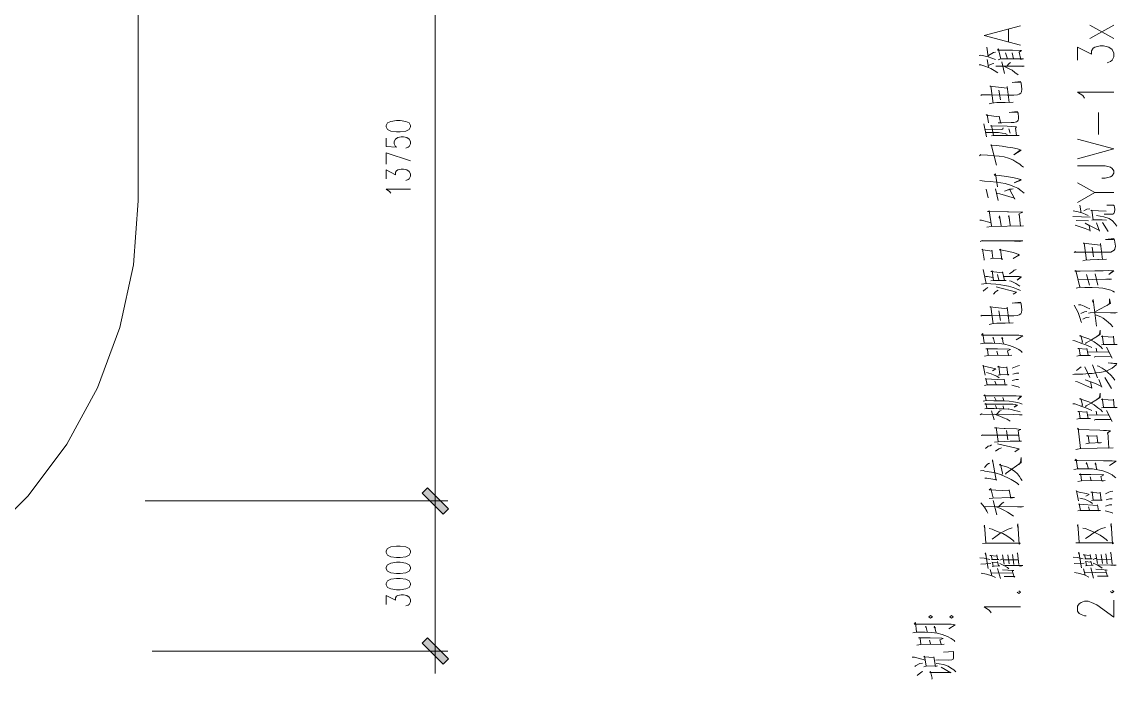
# Model space of a CAD drawing. Header units: millimetres. Extents: x 805 to 6044844, y 120 to 7887884.
# Drawn here: x 5999075 to 6020951, y 7824819 to 7837950 of the extents above; entities that cross this region are included whole.
import ezdxf

# ---------------------------------------------------------------- set-up
doc = ezdxf.new("R2010")
doc.units = ezdxf.units.MM

msp = doc.modelspace()

# ---------------------------------------------------------------- hatches: boundary and pattern name
h = msp.add_hatch(color=0)
h.dxf.hatch_style = 2
h.paths.add_polyline_path([(6007596, 7828221), (6007489, 7828115), (6007070, 7828535), (6007176, 7828641)])
h = msp.add_hatch(color=0)
h.dxf.hatch_style = 2
h.paths.add_polyline_path([(6007070, 7828535), (6007176, 7828641), (6007596, 7828221), (6007489, 7828115)])
h = msp.add_hatch(color=0)
h.dxf.hatch_style = 2
h.paths.add_polyline_path([(6007070, 7825535), (6007176, 7825641), (6007596, 7825221), (6007489, 7825115)])

# ---------------------------------------------------------------- linework, layer by layer
at = {"color": 0, "lineweight": 0}
for points in [[(6001399, 7834377), (6001399, 7849876)], [(6007333, 7828381), (6007333, 7842124)], [(6019024, 7837483), (6018297, 7837676), (6019024, 7837870)], [(6020889, 7837617), (6020404, 7837884)], [(6020889, 7837884), (6020404, 7837617)], [(6018782, 7837556), (6018782, 7837798)], [(6018349, 7837443), (6018378, 7837250)], [(6018576, 7837195), (6018626, 7837210), (6018803, 7837210), (6018902, 7837210), (6019016, 7837210), (6019079, 7837210), (6019030, 7837200), (6018994, 7837344), (6019044, 7837379), (6018860, 7837383), (6018562, 7837388), (6018583, 7837413), (6018590, 7837374), (6018626, 7837205)], [(6020162, 7837182), (6020162, 7837448), (6020439, 7837303), (6020439, 7837375), (6020473, 7837424), (6020508, 7837448), (6020612, 7837472), (6020681, 7837472), (6020785, 7837448), (6020854, 7837399), (6020889, 7837327), (6020889, 7837254), (6020854, 7837182), (6020820, 7837157), (6020750, 7837133)], [(6018194, 7837279), (6018229, 7837284), (6018378, 7837255), (6018448, 7837225), (6018519, 7837200)], [(6018385, 7837046), (6018357, 7837200)], [(6018385, 7837279), (6018484, 7837339), (6018519, 7837344)], [(6018760, 7837210), (6018725, 7837329)], [(6018881, 7837215), (6018853, 7837329)], [(6018194, 7837091), (6018229, 7837091), (6018328, 7837061), (6018428, 7837022), (6018498, 7836982), (6018569, 7836932)], [(6018385, 7837081), (6018456, 7837111), (6018491, 7837116)], [(6018527, 7837066), (6019094, 7837066), (6019058, 7837056), (6018959, 7837066)], [(6018704, 7836917), (6018647, 7837155)], [(6018704, 7837061), (6018782, 7837022), (6018853, 7836987), (6018909, 7836942), (6018973, 7836892)], [(6018739, 7837061), (6018796, 7837120), (6018824, 7837140)], [(6018229, 7836481), (6018257, 7836501), (6018250, 7836491), (6018420, 7836491), (6018753, 7836486), (6018888, 7836486), (6018959, 7836491), (6018994, 7836505), (6019030, 7836525), (6019044, 7836550), (6019051, 7836605), (6019037, 7836729), (6019030, 7836748), (6019023, 7836759), (6018853, 7836739), (6019016, 7836744)], [(6018399, 7836312), (6018448, 7836327), (6018548, 7836337), (6018704, 7836342), (6018718, 7836342), (6018874, 7836347), (6018796, 7836342), (6018753, 7836659), (6018753, 7836625), (6018406, 7836664), (6018428, 7836669), (6018477, 7836327)], [(6018619, 7836396), (6018590, 7836585)], [(6020301, 7836428), (6020266, 7836476), (6020162, 7836549), (6020889, 7836549)], [(6018385, 7835935), (6018357, 7836099), (6018335, 7836084), (6018598, 7836054), (6018598, 7836064), (6018619, 7835940), (6018576, 7835935), (6018647, 7835935), (6018838, 7835940), (6018888, 7835940), (6018916, 7835945), (6018945, 7835950), (6018959, 7835965), (6018973, 7835985), (6018980, 7836014), (6018980, 7836044), (6018973, 7836129), (6018959, 7836148), (6018952, 7836158), (6018796, 7836138), (6018952, 7836148)], [(6020577, 7835701), (6020577, 7836137)], [(6018342, 7835653), (6018286, 7835915)], [(6018442, 7835672), (6018484, 7835677), (6018739, 7835682), (6018810, 7835682), (6018994, 7835682), (6018945, 7835677), (6018923, 7835826), (6018945, 7835856), (6018753, 7835866), (6018420, 7835876), (6018442, 7835881), (6018484, 7835677)], [(6006352, 7835624), (6006352, 7835462), (6006559, 7835446), (6006536, 7835462), (6006513, 7835511), (6006513, 7835559), (6006536, 7835608), (6006582, 7835640), (6006652, 7835656), (6006698, 7835656), (6006767, 7835640), (6006813, 7835608), (6006836, 7835559), (6006836, 7835511), (6006813, 7835462), (6006790, 7835446), (6006744, 7835430)], [(6018314, 7835806), (6018647, 7835801), (6018669, 7835811), (6018675, 7835836)], [(6018328, 7835742), (6018491, 7835742), (6018583, 7835737), (6018654, 7835727), (6018718, 7835717), (6018753, 7835697)], [(6018789, 7835811), (6018817, 7835727)], [(6018541, 7835087), (6018435, 7835503), (6018428, 7835489), (6018534, 7835479), (6018654, 7835464), (6018760, 7835449), (6018867, 7835434), (6018959, 7835414), (6019016, 7835394), (6019037, 7835385), (6018888, 7835295), (6019016, 7835390)], [(6020162, 7835216), (6020889, 7835411), (6020162, 7835604)], [(6006352, 7835107), (6006352, 7835333), (6006836, 7835171)], [(6018201, 7835275), (6018229, 7835300), (6018222, 7835295), (6018364, 7835286), (6018505, 7835275), (6018598, 7835270), (6018696, 7835251), (6018782, 7835226), (6018867, 7835196), (6018930, 7835156), (6019008, 7835107), (6019044, 7835077), (6019079, 7835047)], [(6006352, 7834816), (6006352, 7834994), (6006536, 7834897), (6006536, 7834945), (6006559, 7834977), (6006582, 7834994), (6006652, 7835010), (6006698, 7835010), (6006767, 7834994), (6006813, 7834961), (6006836, 7834913), (6006836, 7834865), (6006813, 7834816), (6006790, 7834800), (6006744, 7834784)], [(6020162, 7835071), (6020716, 7835071), (6020820, 7835047), (6020854, 7835023), (6020889, 7834974), (6020889, 7834926), (6020854, 7834877), (6020820, 7834853), (6020716, 7834829), (6020647, 7834829)], [(6019094, 7834531), (6019030, 7834581), (6018966, 7834625), (6018902, 7834655), (6018824, 7834690), (6018718, 7834720), (6018626, 7834735), (6018541, 7834745), (6018413, 7834760), (6018300, 7834770), (6018208, 7834779)], [(6018562, 7834655), (6018519, 7834914), (6018498, 7834888), (6018598, 7834879), (6018739, 7834859), (6018860, 7834839), (6018952, 7834819), (6019023, 7834799), (6019037, 7834789), (6018895, 7834735), (6019023, 7834794)], [(6006444, 7834526), (6006421, 7834558), (6006352, 7834606), (6006836, 7834606)], [(6018378, 7834437), (6018335, 7834611)], [(6018576, 7834383), (6018519, 7834616)], [(6018555, 7834521), (6018612, 7834516), (6018902, 7834427), (6018909, 7834408), (6018803, 7834606), (6018704, 7834571), (6018810, 7834611), (6018874, 7834616), (6018782, 7834596)], [(6020162, 7834344), (6020508, 7834538), (6020162, 7834732)], [(6020508, 7834538), (6020889, 7834538)], [(5992400, 7825378), (5993681, 7825470), (5994935, 7825743), (5996138, 7826191), (5997265, 7826806), (5998293, 7827576), (5999201, 7828484), (5999971, 7829512), (6000586, 7830639), (6001034, 7831842), (6001307, 7833096), (6001399, 7834377)], [(6018349, 7833847), (6018435, 7833862), (6019079, 7833877), (6019023, 7833867), (6018994, 7834115), (6018987, 7834095), (6018994, 7834080)], [(6018442, 7833872), (6018399, 7834174), (6018364, 7834164), (6018760, 7834154), (6018782, 7834154), (6019065, 7834149), (6019001, 7834120)], [(6020072, 7834176), (6020171, 7834156), (6020264, 7834126), (6020327, 7834101), (6020370, 7834081)], [(6020235, 7834136), (6020207, 7834289)], [(6020285, 7834176), (6020349, 7834211), (6020405, 7834215)], [(6020476, 7833997), (6020448, 7834191), (6020427, 7834180), (6020731, 7834171)], [(6020696, 7834111), (6020830, 7834106), (6020866, 7834111), (6020887, 7834121), (6020901, 7834156), (6020909, 7834200), (6020901, 7834245), (6020894, 7834275), (6020880, 7834289), (6020745, 7834285), (6020880, 7834280)], [(6018208, 7833986), (6018243, 7833986), (6018435, 7833936)], [(6018633, 7833877), (6018633, 7833882), (6018605, 7834075), (6018598, 7834050), (6018598, 7834045), (6018605, 7834025)], [(6018817, 7833877), (6018817, 7833892), (6018789, 7834080), (6018782, 7834065), (6018803, 7834025)], [(6020065, 7834061), (6020412, 7834047)], [(6020115, 7833888), (6020313, 7833824), (6020412, 7833784), (6020412, 7833769), (6020391, 7833883), (6020313, 7833928), (6020491, 7833833), (6020597, 7833784), (6020597, 7833769), (6020540, 7833937)], [(6020136, 7833982), (6020377, 7833977)], [(6020448, 7833987), (6020483, 7833992), (6020639, 7833992), (6020653, 7833992), (6020738, 7833987)], [(6020540, 7834081), (6020689, 7834057), (6020795, 7834022), (6020859, 7833972), (6020909, 7833923), (6020944, 7833868)], [(6020774, 7833764), (6020660, 7833943)], [(6018215, 7833559), (6018257, 7833579), (6018243, 7833574), (6019065, 7833574), (6019008, 7833564), (6018902, 7833569)], [(6020093, 7833342), (6020122, 7833362), (6020115, 7833352), (6020285, 7833352), (6020618, 7833347), (6020752, 7833347), (6020823, 7833352), (6020859, 7833367), (6020894, 7833387), (6020909, 7833412), (6020916, 7833466), (6020901, 7833590), (6020894, 7833610), (6020887, 7833620), (6020717, 7833600), (6020880, 7833605)], [(6020264, 7833174), (6020313, 7833189), (6020412, 7833198), (6020568, 7833203), (6020582, 7833203), (6020738, 7833209), (6020660, 7833203), (6020618, 7833521), (6020618, 7833486), (6020271, 7833526), (6020292, 7833531), (6020341, 7833189)], [(6020483, 7833258), (6020455, 7833446)], [(6018293, 7833187), (6018293, 7833207), (6018264, 7833410), (6018250, 7833401), (6018271, 7833395), (6018456, 7833366), (6018448, 7833390), (6018470, 7833227), (6018420, 7833217), (6018477, 7833227), (6018654, 7833217), (6018669, 7833207), (6018647, 7833202), (6018640, 7833242), (6018619, 7833410), (6018598, 7833395), (6018654, 7833390), (6018789, 7833361), (6018874, 7833341), (6018937, 7833321), (6018980, 7833301), (6019001, 7833291), (6018874, 7833222), (6018987, 7833291), (6018973, 7833306)], [(6018335, 7832726), (6018278, 7833004), (6018278, 7832989), (6018286, 7832964)], [(6018321, 7832860), (6018364, 7832860), (6018470, 7832840)], [(6018428, 7832775), (6018477, 7832786), (6018612, 7832786), (6018732, 7832780), (6018704, 7832780), (6018661, 7832954), (6018669, 7832939), (6018428, 7832964), (6018456, 7832974), (6018484, 7832780)], [(6018590, 7832790), (6018562, 7832904)], [(6018696, 7832865), (6018994, 7832860), (6019030, 7832855), (6019037, 7832850), (6018952, 7832790), (6019023, 7832850)], [(6018803, 7832914), (6018867, 7832964), (6018895, 7832989), (6018923, 7832999), (6018937, 7833004)], [(6020207, 7832648), (6020129, 7832980), (6020108, 7832970), (6020214, 7832970), (6020505, 7832975), (6020653, 7832975), (6020675, 7832975), (6020781, 7832980), (6020852, 7832975), (6020887, 7832975), (6020788, 7832901), (6020866, 7832970)], [(6020179, 7832797), (6020738, 7832807), (6020838, 7832807), (6020795, 7832802), (6020710, 7832807)], [(6020341, 7832906), (6020398, 7832692)], [(6020568, 7832687), (6020511, 7832916)], [(6018243, 7832711), (6018335, 7832721), (6018428, 7832716), (6018527, 7832711), (6018626, 7832696), (6018704, 7832686), (6018782, 7832667), (6018874, 7832642), (6018945, 7832617), (6019023, 7832582)], [(6018278, 7832567), (6018328, 7832617), (6018349, 7832632), (6018371, 7832642)], [(6018484, 7832508), (6018519, 7832557), (6018541, 7832572), (6018576, 7832587)], [(6018874, 7832508), (6018945, 7832552), (6018534, 7832656)], [(6018803, 7832775), (6018838, 7832771), (6018930, 7832726), (6019008, 7832671)], [(6020136, 7832633), (6020221, 7832648), (6020306, 7832643), (6020455, 7832643), (6020589, 7832638), (6020668, 7832628), (6020745, 7832613), (6020823, 7832588), (6020866, 7832568), (6020901, 7832548)], [(6018229, 7832071), (6018257, 7832091), (6018250, 7832081), (6018420, 7832081), (6018753, 7832076), (6018888, 7832076), (6018959, 7832081), (6018994, 7832096), (6019030, 7832116), (6019044, 7832141), (6019051, 7832195), (6019037, 7832319), (6019030, 7832339), (6019023, 7832349), (6018853, 7832329), (6019016, 7832334)], [(6020540, 7831874), (6020476, 7832405), (6020462, 7832380), (6020483, 7832345)], [(6020518, 7832162), (6020816, 7832326), (6020802, 7832420), (6020802, 7832326), (6020752, 7832286)], [(6018399, 7831902), (6018448, 7831917), (6018548, 7831928), (6018704, 7831932), (6018718, 7831932), (6018874, 7831937), (6018796, 7831932), (6018753, 7832250), (6018753, 7832215), (6018406, 7832255), (6018428, 7832260), (6018477, 7831917)], [(6018619, 7831987), (6018590, 7832175)], [(6020093, 7832291), (6020136, 7832216), (6020171, 7832147), (6020193, 7832087), (6020214, 7832023), (6020228, 7831978), (6020242, 7831944)], [(6020179, 7832296), (6020228, 7832296), (6020292, 7832271), (6020349, 7832241), (6020405, 7832216)], [(6020228, 7832127), (6020299, 7832157), (6020349, 7832162)], [(6020377, 7832132), (6020412, 7832137), (6020951, 7832142), (6020901, 7832132), (6020816, 7832137)], [(6020264, 7832008), (6020334, 7832043), (6020391, 7832048)], [(6020518, 7832097), (6020625, 7832057), (6020675, 7832028), (6020731, 7831983), (6020781, 7831944), (6020816, 7831909), (6020866, 7831859)], [(6018300, 7831535), (6018293, 7831541), (6018271, 7831724), (6018243, 7831694), (6018293, 7831694), (6018817, 7831689), (6018916, 7831689), (6018987, 7831689), (6019065, 7831680), (6018937, 7831595)], [(6020320, 7831522), (6020334, 7831537), (6020441, 7831596), (6020526, 7831651), (6020597, 7831696), (6020611, 7831710), (6020611, 7831790), (6020597, 7831705), (6020547, 7831666)], [(6018222, 7831516), (6018300, 7831530), (6018463, 7831530), (6018598, 7831526), (6018704, 7831511), (6018803, 7831486), (6018909, 7831446), (6018987, 7831406), (6019044, 7831362), (6019058, 7831347)], [(6018505, 7831535), (6018505, 7831545), (6018477, 7831654), (6018470, 7831640), (6018477, 7831625)], [(6018682, 7831526), (6018675, 7831535), (6018654, 7831650), (6018647, 7831630), (6018669, 7831610)], [(6020065, 7831581), (6020108, 7831577), (6020250, 7831527), (6020327, 7831497), (6020420, 7831457), (6020448, 7831442)], [(6020250, 7831542), (6020257, 7831557), (6020228, 7831685), (6020200, 7831676), (6020306, 7831646), (6020384, 7831616), (6020434, 7831592), (6020491, 7831557), (6020568, 7831502), (6020625, 7831457), (6020660, 7831418)], [(6020639, 7831497), (6020675, 7831507), (6020951, 7831507), (6020916, 7831502), (6020894, 7831507), (6020880, 7831671), (6020880, 7831651), (6020668, 7831666), (6020639, 7831666), (6020660, 7831676), (6020660, 7831651), (6020682, 7831512)], [(6018300, 7831273), (6018378, 7831287), (6018846, 7831293), (6018789, 7831282), (6018782, 7831293), (6018760, 7831377), (6018824, 7831406), (6018796, 7831411), (6018562, 7831417), (6018328, 7831417), (6018357, 7831426), (6018364, 7831406), (6018378, 7831293)], [(6018569, 7831297), (6018548, 7831372), (6018548, 7831367)], [(6020150, 7831274), (6020200, 7831284), (6020264, 7831284), (6020363, 7831284), (6020420, 7831284), (6020370, 7831289), (6020349, 7831422), (6020349, 7831413), (6020164, 7831422), (6020179, 7831422), (6020193, 7831422), (6020214, 7831289)], [(6020363, 7831358), (6020781, 7831353)], [(6020491, 7831254), (6020518, 7831264), (6020823, 7831269)], [(6020547, 7831358), (6020533, 7831433)], [(6020852, 7831229), (6020738, 7831448)], [(6018314, 7830891), (6018278, 7831089), (6018271, 7831079), (6018328, 7831064), (6018470, 7831034), (6018512, 7831025), (6018527, 7831015), (6018463, 7830980)], [(6018576, 7830895), (6018619, 7830900), (6018789, 7830906), (6018767, 7830895), (6018746, 7831059), (6018739, 7831039), (6018562, 7831059), (6018590, 7831069), (6018612, 7830900)], [(6018853, 7831030), (6018923, 7831059), (6018952, 7831074), (6019001, 7831084)], [(6020065, 7830907), (6020100, 7830912), (6020264, 7830912), (6020384, 7830922), (6020455, 7830927), (6020533, 7830937), (6020604, 7830946), (6020675, 7830957), (6020731, 7830971), (6020788, 7830996), (6020852, 7831031), (6020894, 7831066), (6020930, 7831100), (6020944, 7831125), (6020774, 7831135), (6020937, 7831115)], [(6020235, 7831055), (6020207, 7831041), (6020143, 7830986)], [(6020405, 7830847), (6020306, 7831055)], [(6020561, 7830838), (6020462, 7831095)], [(6020554, 7831075), (6020582, 7831070), (6020653, 7831031), (6020710, 7830991), (6020767, 7830946), (6020823, 7830892), (6020873, 7830838), (6020909, 7830793)], [(6018300, 7830687), (6018357, 7830697), (6018562, 7830697), (6018753, 7830697), (6018718, 7830692), (6018696, 7830811), (6018696, 7830796), (6018314, 7830821), (6018328, 7830826), (6018357, 7830697)], [(6018342, 7830945), (6018435, 7830920), (6018498, 7830895), (6018548, 7830871), (6018598, 7830836)], [(6018867, 7830910), (6018945, 7830930), (6018987, 7830930)], [(6020838, 7830624), (6020703, 7830842)], [(6018534, 7830702), (6018512, 7830771)], [(6018846, 7830692), (6018923, 7830672), (6018973, 7830658), (6019001, 7830643)], [(6018853, 7830782), (6018937, 7830806), (6018980, 7830806)], [(6020122, 7830763), (6020157, 7830758), (6020341, 7830679), (6020448, 7830629), (6020420, 7830763)], [(6020313, 7830798), (6020518, 7830723), (6020639, 7830664), (6020646, 7830654), (6020589, 7830807)], [(6018278, 7830375), (6018342, 7830385), (6018491, 7830380), (6018590, 7830380), (6018689, 7830380), (6018796, 7830370), (6018881, 7830360), (6018959, 7830345), (6019008, 7830330), (6019058, 7830310)], [(6018335, 7830385), (6018307, 7830499), (6018286, 7830484), (6018314, 7830479), (6018796, 7830479), (6018937, 7830479), (6018994, 7830474), (6019044, 7830469), (6018966, 7830404), (6019030, 7830464), (6019008, 7830474)], [(6018505, 7830449), (6018534, 7830385)], [(6018669, 7830444), (6018689, 7830385)], [(6020250, 7830282), (6020257, 7830297), (6020228, 7830426), (6020200, 7830416), (6020306, 7830386), (6020384, 7830356), (6020434, 7830331), (6020491, 7830297), (6020568, 7830242), (6020625, 7830198), (6020660, 7830158)], [(6020320, 7830262), (6020334, 7830277), (6020441, 7830336), (6020526, 7830391), (6020597, 7830436), (6020611, 7830451), (6020611, 7830530), (6020597, 7830446), (6020547, 7830406)], [(6020639, 7830237), (6020675, 7830247), (6020951, 7830247), (6020916, 7830242), (6020894, 7830247), (6020880, 7830411), (6020880, 7830391), (6020668, 7830406), (6020639, 7830406), (6020660, 7830416), (6020660, 7830391), (6020682, 7830252)], [(6018349, 7830231), (6018328, 7830325), (6018307, 7830315), (6018810, 7830310), (6018867, 7830310), (6018916, 7830305), (6018937, 7830300), (6018959, 7830295), (6018895, 7830251), (6018945, 7830295), (6018930, 7830300)], [(6018307, 7830221), (6018371, 7830226), (6018498, 7830226), (6018598, 7830221), (6018696, 7830216), (6018782, 7830211), (6018775, 7830216), (6018838, 7830206), (6018909, 7830187), (6018966, 7830171), (6019016, 7830156)], [(6018442, 7830181), (6018498, 7829998)], [(6018519, 7830285), (6018541, 7830231)], [(6018548, 7830112), (6018605, 7830171), (6018633, 7830187)], [(6018675, 7830280), (6018682, 7830231)], [(6020065, 7830322), (6020108, 7830316), (6020250, 7830267), (6020327, 7830237), (6020420, 7830198), (6020448, 7830183)], [(6020150, 7830014), (6020200, 7830024), (6020264, 7830024), (6020363, 7830024), (6020420, 7830024), (6020370, 7830029), (6020349, 7830163), (6020349, 7830153), (6020164, 7830163), (6020179, 7830163), (6020193, 7830163), (6020214, 7830029)], [(6020547, 7830098), (6020533, 7830173)], [(6020852, 7829969), (6020738, 7830188)], [(6018215, 7830102), (6018250, 7830122), (6018264, 7830112), (6019058, 7830102), (6019001, 7830097), (6018874, 7830107)], [(6018505, 7830112), (6018612, 7830072), (6018682, 7830037), (6018753, 7830013), (6018817, 7829973)], [(6020363, 7830098), (6020781, 7830093)], [(6020491, 7829994), (6020518, 7830004), (6020823, 7830009)], [(6018505, 7829556), (6018576, 7829561), (6018817, 7829571), (6018973, 7829571), (6019044, 7829571), (6019001, 7829571), (6018973, 7829785), (6019030, 7829809), (6018945, 7829819), (6018718, 7829829), (6018696, 7829829), (6018505, 7829839), (6018534, 7829849), (6018576, 7829566)], [(6018739, 7829785), (6018767, 7829601)], [(6020129, 7829404), (6020228, 7829424), (6020554, 7829434), (6020873, 7829438), (6020788, 7829434), (6020767, 7829756), (6020759, 7829736), (6020774, 7829687)], [(6020221, 7829424), (6020171, 7829831), (6020157, 7829811), (6020186, 7829805), (6020604, 7829791), (6020682, 7829786), (6020738, 7829786), (6020788, 7829781), (6020816, 7829781), (6020774, 7829746)], [(6018236, 7829685), (6018271, 7829700), (6018250, 7829695), (6018980, 7829695)], [(6018909, 7829363), (6018994, 7829422), (6018562, 7829517)], [(6020327, 7829523), (6020391, 7829533), (6020639, 7829548), (6020618, 7829538), (6020568, 7829543), (6020547, 7829687), (6020547, 7829672), (6020341, 7829681), (6020356, 7829687), (6020370, 7829681), (6020391, 7829538)], [(6018321, 7829427), (6018378, 7829472), (6018413, 7829482), (6018442, 7829497)], [(6018519, 7829373), (6018590, 7829417), (6018626, 7829432), (6018640, 7829442)], [(6018300, 7829046), (6018357, 7829105), (6018385, 7829125), (6018406, 7829135)], [(6018307, 7828832), (6018349, 7828837), (6018548, 7828802), (6018534, 7828792), (6018463, 7829199), (6018463, 7829174), (6018470, 7829145)], [(6018654, 7828907), (6018661, 7828931), (6018619, 7829115), (6018598, 7829100), (6018647, 7829090), (6018760, 7829055), (6018831, 7829021), (6018902, 7828976), (6018959, 7828922), (6019001, 7828867), (6019030, 7828822), (6019058, 7828787)], [(6018725, 7828917), (6018732, 7828931), (6019037, 7829150), (6019037, 7829249), (6019023, 7829150), (6018987, 7829110)], [(6020164, 7829027), (6020157, 7829032), (6020136, 7829216), (6020108, 7829186), (6020157, 7829186), (6020682, 7829181), (6020781, 7829181), (6020852, 7829181), (6020930, 7829171), (6020802, 7829086)], [(6020370, 7829027), (6020370, 7829037), (6020341, 7829146), (6020334, 7829131), (6020341, 7829116)], [(6020547, 7829017), (6020540, 7829027), (6020518, 7829141), (6020511, 7829121), (6020533, 7829101)], [(6018222, 7828981), (6018278, 7828986), (6018307, 7828976), (6018442, 7828951), (6018534, 7828931), (6018619, 7828907), (6018696, 7828877), (6018767, 7828842), (6018838, 7828807), (6018902, 7828768), (6018952, 7828733), (6018987, 7828703)], [(6020086, 7829007), (6020164, 7829022), (6020327, 7829022), (6020462, 7829017), (6020568, 7829002), (6020668, 7828977), (6020774, 7828938), (6020852, 7828898), (6020909, 7828853), (6020923, 7828838)], [(6020164, 7828764), (6020242, 7828779), (6020710, 7828784), (6020653, 7828774), (6020646, 7828784), (6020625, 7828868), (6020689, 7828898), (6020660, 7828903), (6020427, 7828908), (6020193, 7828908), (6020221, 7828918), (6020228, 7828898), (6020242, 7828784)], [(6020434, 7828789), (6020412, 7828863), (6020412, 7828858)], [(6007333, 7827928), (6007333, 7828828)], [(6007333, 7828828), (6007333, 7827928)], [(6018399, 7828426), (6018470, 7828435), (6018824, 7828445), (6018902, 7828450), (6018831, 7828435), (6018796, 7828604), (6018796, 7828579), (6018399, 7828604), (6018428, 7828624), (6018477, 7828440)], [(6020179, 7828382), (6020143, 7828581), (6020136, 7828571), (6020193, 7828556), (6020334, 7828526), (6020377, 7828516), (6020391, 7828506), (6020327, 7828471)], [(6020207, 7828437), (6020299, 7828412), (6020363, 7828387), (6020412, 7828362), (6020462, 7828327)], [(6020441, 7828387), (6020483, 7828392), (6020653, 7828397), (6020632, 7828387), (6020611, 7828551), (6020604, 7828531), (6020427, 7828551), (6020455, 7828561), (6020476, 7828392)], [(6020717, 7828521), (6020788, 7828551), (6020816, 7828566), (6020866, 7828575)], [(6020731, 7828402), (6020809, 7828422), (6020852, 7828422)], [(6001539, 7828378), (6007582, 7828378)], [(6001539, 7828378), (6007582, 7828378)], [(6007333, 7825381), (6007333, 7828375)], [(6018229, 7828341), (6018300, 7828257), (6018349, 7828172), (6018371, 7828137)], [(6018300, 7828262), (6019079, 7828267), (6019030, 7828257), (6018959, 7828262)], [(6018477, 7828386), (6018548, 7828103)], [(6018534, 7828262), (6018612, 7828232), (6018689, 7828197), (6018760, 7828157), (6018817, 7828118), (6018881, 7828073)], [(6018590, 7828267), (6018654, 7828331), (6018689, 7828356)], [(6020164, 7828179), (6020221, 7828188), (6020427, 7828188), (6020618, 7828188), (6020582, 7828184), (6020561, 7828303), (6020561, 7828288), (6020179, 7828312), (6020193, 7828318), (6020221, 7828188)], [(6020398, 7828194), (6020377, 7828263)], [(6020717, 7828273), (6020802, 7828298), (6020845, 7828298)], [(6020710, 7828184), (6020788, 7828164), (6020838, 7828149), (6020866, 7828134)], [(6018264, 7827528), (6018335, 7827533), (6019016, 7827533), (6018994, 7827513), (6018966, 7827920), (6018959, 7827890), (6018973, 7827825)], [(6018328, 7827542), (6018300, 7827895), (6018293, 7827880), (6018307, 7827820)], [(6018399, 7827825), (6018456, 7827815), (6018512, 7827791), (6018598, 7827756), (6018669, 7827726), (6018746, 7827681), (6018817, 7827637), (6018867, 7827597), (6018895, 7827568)], [(6018456, 7827617), (6018527, 7827666), (6018612, 7827726), (6018711, 7827781), (6018775, 7827815), (6018853, 7827840)], [(6020129, 7827539), (6020200, 7827544), (6020880, 7827544), (6020859, 7827524), (6020830, 7827931), (6020823, 7827901), (6020838, 7827836)], [(6020193, 7827554), (6020164, 7827906), (6020157, 7827891), (6020171, 7827832)], [(6020264, 7827836), (6020320, 7827827), (6020377, 7827802), (6020462, 7827767), (6020533, 7827737), (6020611, 7827693), (6020682, 7827648), (6020731, 7827608), (6020759, 7827579)], [(6020320, 7827628), (6020391, 7827678), (6020476, 7827737), (6020575, 7827792), (6020639, 7827827), (6020717, 7827851)], [(6018378, 7827031), (6018321, 7827344), (6018314, 7827329), (6018335, 7827285)], [(6018987, 7827106), (6018959, 7827339), (6018952, 7827329), (6018966, 7827300)], [(6020242, 7827043), (6020186, 7827356), (6020179, 7827340), (6020200, 7827296)], [(6020724, 7827321), (6020752, 7827122)], [(6020852, 7827117), (6020823, 7827350), (6020816, 7827340), (6020830, 7827310)], [(6018208, 7827245), (6018293, 7827235), (6018406, 7827210)], [(6018229, 7827116), (6018428, 7827126)], [(6018442, 7827210), (6018590, 7827210), (6018562, 7827215), (6018548, 7827300), (6018548, 7827274), (6018406, 7827290), (6018435, 7827290), (6018456, 7827215)], [(6018456, 7827071), (6018498, 7827076), (6018612, 7827081), (6018583, 7827081), (6018562, 7827166), (6018562, 7827146), (6018448, 7827155), (6018463, 7827151), (6018477, 7827076)], [(6018612, 7827195), (6018647, 7827215), (6018669, 7827215)], [(6018612, 7827126), (6018689, 7827091), (6018760, 7827046), (6018789, 7827022)], [(6018696, 7827116), (6018661, 7827305)], [(6018696, 7827205), (6018973, 7827200)], [(6018796, 7827121), (6018767, 7827300)], [(6018860, 7827309), (6018888, 7827111)], [(6020072, 7827256), (6020157, 7827246), (6020271, 7827221)], [(6020093, 7827127), (6020292, 7827137)], [(6020306, 7827221), (6020455, 7827221), (6020427, 7827226), (6020412, 7827310), (6020412, 7827286), (6020271, 7827301), (6020299, 7827301), (6020320, 7827226)], [(6020320, 7827082), (6020363, 7827088), (6020476, 7827093), (6020448, 7827093), (6020427, 7827177), (6020427, 7827157), (6020313, 7827167), (6020327, 7827162), (6020341, 7827088)], [(6020476, 7827206), (6020511, 7827226), (6020533, 7827226)], [(6020476, 7827137), (6020554, 7827102), (6020625, 7827058), (6020653, 7827033)], [(6020561, 7827127), (6020526, 7827316)], [(6020561, 7827217), (6020838, 7827212)], [(6020575, 7827102), (6020930, 7827097), (6020894, 7827088), (6020823, 7827097)], [(6020660, 7827132), (6020632, 7827310)], [(6018236, 7826937), (6018342, 7826918), (6018448, 7826883), (6018519, 7826848)], [(6018448, 7826888), (6018413, 7827012)], [(6018442, 7826942), (6018867, 7826933)], [(6018562, 7827031), (6018619, 7826828)], [(6018696, 7826868), (6018909, 7826868), (6018895, 7826858), (6018853, 7826992), (6018888, 7826987), (6018767, 7826997), (6018661, 7827002)], [(6018711, 7827091), (6019065, 7827086), (6019030, 7827076), (6018959, 7827086)], [(6020100, 7826949), (6020207, 7826929), (6020313, 7826894), (6020384, 7826859)], [(6020313, 7826899), (6020277, 7827023)], [(6020306, 7826954), (6020731, 7826944)], [(6020427, 7827043), (6020483, 7826839)], [(6020561, 7826879), (6020774, 7826879), (6020759, 7826869), (6020717, 7827003), (6020752, 7826998), (6020632, 7827008), (6020526, 7827013)], [(6006352, 7826313), (6006352, 7826490), (6006536, 7826393), (6006536, 7826442), (6006559, 7826474), (6006582, 7826490), (6006652, 7826506), (6006698, 7826506), (6006767, 7826490), (6006813, 7826458), (6006836, 7826409), (6006836, 7826361), (6006813, 7826313), (6006790, 7826297), (6006744, 7826281)], [(6018955, 7826556), (6018989, 7826531), (6019024, 7826556), (6018989, 7826580)], [(6020820, 7826567), (6020854, 7826542), (6020889, 7826567), (6020854, 7826591)], [(6018436, 7826144), (6018401, 7826192), (6018297, 7826265), (6019024, 7826265)], [(6020335, 7826083), (6020301, 7826083), (6020231, 7826107), (6020196, 7826131), (6020162, 7826179), (6020162, 7826276), (6020196, 7826325), (6020231, 7826349), (6020301, 7826373), (6020370, 7826373), (6020439, 7826349), (6020543, 7826300), (6020889, 7826058), (6020889, 7826397)], [(6007333, 7825828), (6007333, 7824928)], [(6016952, 7825762), (6016945, 7825766), (6016924, 7825950), (6016896, 7825920), (6016945, 7825920), (6017470, 7825915), (6017569, 7825915), (6017640, 7825915), (6017718, 7825905), (6017590, 7825821)], [(6017158, 7825762), (6017158, 7825771), (6017129, 7825880), (6017122, 7825866), (6017129, 7825851)], [(6017335, 7825751), (6017328, 7825762), (6017307, 7825875), (6017299, 7825856), (6017321, 7825836)], [(6016874, 7825742), (6016952, 7825756), (6017115, 7825756), (6017250, 7825751), (6017356, 7825736), (6017456, 7825712), (6017562, 7825672), (6017640, 7825632), (6017697, 7825588), (6017711, 7825573)], [(6016952, 7825499), (6017031, 7825513), (6017498, 7825518), (6017441, 7825508), (6017434, 7825518), (6017413, 7825603), (6017477, 7825632), (6017449, 7825638), (6017215, 7825642), (6016981, 7825642), (6017009, 7825652), (6017016, 7825632), (6017031, 7825518)], [(6017222, 7825523), (6017201, 7825598), (6017201, 7825593)], [(6001678, 7825378), (6007582, 7825378)], [(6017328, 7825196), (6017378, 7825201), (6017590, 7825196), (6017647, 7825201), (6017675, 7825216), (6017682, 7825236), (6017682, 7825369), (6017484, 7825360)], [(6016860, 7825255), (6016903, 7825260), (6017122, 7825196)], [(6016910, 7825072), (6016924, 7825082), (6017009, 7825132), (6017066, 7825136)], [(6017094, 7825067), (6017137, 7825077), (6017363, 7825082), (6017321, 7825072), (6017292, 7825265), (6017292, 7825251), (6017094, 7825265), (6017101, 7825275), (6017137, 7825082)], [(6017335, 7825132), (6017399, 7825127), (6017484, 7825112), (6017576, 7825077), (6017626, 7825047), (6017690, 7825003), (6017732, 7824963)], [(6016960, 7824888), (6017031, 7824953), (6017066, 7824968), (6017023, 7824948)], [(6017250, 7824819), (6017257, 7824839), (6017222, 7824973), (6017208, 7824953), (6017633, 7824948), (6017633, 7824943), (6017434, 7825057)]]:
    msp.add_lwpolyline(points, dxfattribs=at)
for points in [[(6006352, 7835850), (6006375, 7835801), (6006444, 7835769), (6006559, 7835753), (6006629, 7835753), (6006744, 7835769), (6006813, 7835801), (6006836, 7835850), (6006836, 7835882), (6006813, 7835931), (6006744, 7835963), (6006629, 7835979), (6006559, 7835979), (6006444, 7835963), (6006375, 7835931), (6006352, 7835882)], [(6007596, 7828221), (6007489, 7828115), (6007070, 7828535), (6007176, 7828641)], [(6007070, 7828535), (6007176, 7828641), (6007596, 7828221), (6007489, 7828115)], [(6006352, 7827346), (6006375, 7827298), (6006444, 7827265), (6006559, 7827249), (6006629, 7827249), (6006744, 7827265), (6006813, 7827298), (6006836, 7827346), (6006836, 7827379), (6006813, 7827427), (6006744, 7827460), (6006629, 7827476), (6006559, 7827476), (6006444, 7827460), (6006375, 7827427), (6006352, 7827379)], [(6006352, 7827023), (6006375, 7826975), (6006444, 7826943), (6006559, 7826926), (6006629, 7826926), (6006744, 7826943), (6006813, 7826975), (6006836, 7827023), (6006836, 7827056), (6006813, 7827104), (6006744, 7827137), (6006629, 7827153), (6006559, 7827153), (6006444, 7827137), (6006375, 7827104), (6006352, 7827056)], [(6006352, 7826700), (6006375, 7826652), (6006444, 7826620), (6006559, 7826604), (6006629, 7826604), (6006744, 7826620), (6006813, 7826652), (6006836, 7826700), (6006836, 7826732), (6006813, 7826781), (6006744, 7826813), (6006629, 7826830), (6006559, 7826830), (6006444, 7826813), (6006375, 7826781), (6006352, 7826732)], [(6017192, 7826063), (6017227, 7826039), (6017261, 7826063), (6017227, 7826087)], [(6017608, 7826063), (6017642, 7826039), (6017677, 7826063), (6017642, 7826087)], [(6007070, 7825535), (6007176, 7825641), (6007596, 7825221), (6007489, 7825115)]]:
    msp.add_lwpolyline(points, close=True, dxfattribs=at)

doc.saveas('drawing.dxf')
